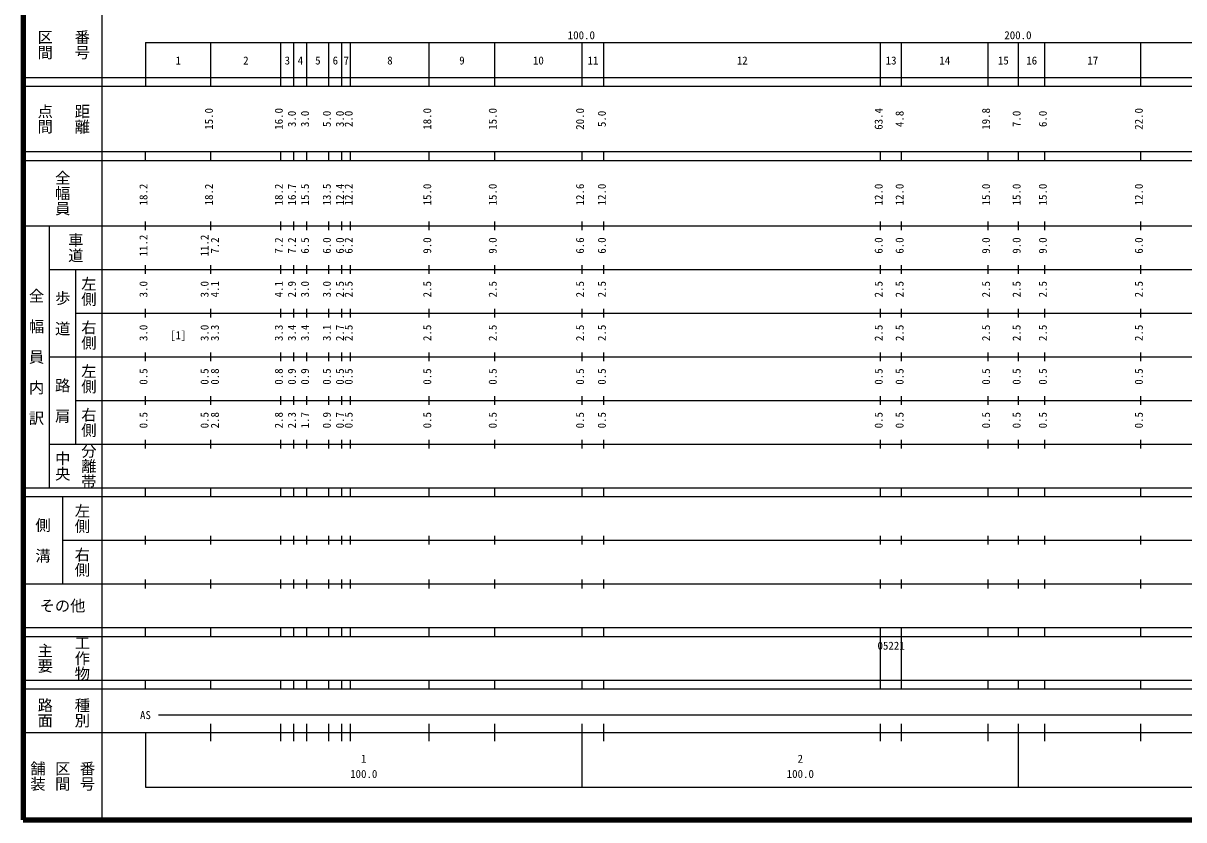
# Model space of a CAD drawing. Units: millimetres on the paper, enlarged 1000 times. Extents: x 40000 to 680000, y 20000 to 380000.
# Drawn here: x 40000 to 305837, y 20000 to 202409 of the extents above; entities that cross this region are included whole.
import ezdxf
from ezdxf.enums import TextEntityAlignment as Align

# ---------------------------------------------------------------- set-up
doc = ezdxf.new("R2010")
doc.units = ezdxf.units.MM
doc.header["$LTSCALE"] = 1000
doc.layers.add('M-TTL', color=2, linetype='Continuous', lineweight=140)
doc.layers.add('M-TTL-BAND', color=7, linetype='Continuous', lineweight=25)
doc.styles.add('@ＭＳ ゴシック', font='')
doc.styles.add('ＭＳ ゴシック', font='')
doc.styles.get('@ＭＳ ゴシック').set_extended_font_data('@MS Gothic')
doc.styles.get('ＭＳ ゴシック').set_extended_font_data('MS Gothic')

msp = doc.modelspace()

# ---------------------------------------------------------------- linework, layer by layer
at = {"layer": 'M-TTL'}
for p, q in [((40000, 380000), (40000, 20000)), ((40000, 20000), (680000, 20000))]:
    msp.add_line(p, q, dxfattribs=at)
at = {"layer": 'M-TTL-BAND'}
for p, q in [((58000, 370000), (58000, 20000)), ((68000, 198000), (579000, 198000)), ((68000, 198000), (68000, 188000)), ((83000, 188000), (83000, 198000)), ((99000, 188000), (99000, 198000)), ((102000, 188000), (102000, 198000)), ((105000, 188000), (105000, 198000)), ((110000, 188000), (110000, 198000)), ((113000, 188000), (113000, 198000)), ((115000, 188000), (115000, 198000)), ((133000, 188000), (133000, 198000)), ((148000, 188000), (148000, 198000)), ((168000, 188000), (168000, 198000)), ((173000, 188000), (173000, 198000)), ((236400, 188000), (236400, 198000)), ((241200, 188000), (241200, 198000)), ((261000, 188000), (261000, 198000)), ((268000, 188000), (268000, 198000)), ((274000, 188000), (274000, 198000)), ((296000, 188000), (296000, 198000)), ((40000, 190000), (579000, 190000)), ((40000, 188000), (579000, 188000)), ((40000, 173000), (579000, 173000)), ((68000, 171000), (68000, 173000)), ((83000, 171000), (83000, 173000)), ((99000, 171000), (99000, 173000)), ((102000, 171000), (102000, 173000)), ((105000, 171000), (105000, 173000)), ((110000, 171000), (110000, 173000)), ((113000, 171000), (113000, 173000)), ((115000, 171000), (115000, 173000)), ((133000, 171000), (133000, 173000)), ((148000, 171000), (148000, 173000)), ((168000, 171000), (168000, 173000)), ((173000, 171000), (173000, 173000)), ((236400, 171000), (236400, 173000)), ((241200, 171000), (241200, 173000)), ((261000, 171000), (261000, 173000)), ((268000, 171000), (268000, 173000)), ((274000, 171000), (274000, 173000)), ((296000, 171000), (296000, 173000)), ((40000, 171000), (579000, 171000)), ((68000, 155000), (68000, 157000)), ((83000, 155000), (83000, 157000)), ((99000, 155000), (99000, 157000)), ((102000, 155000), (102000, 157000)), ((105000, 155000), (105000, 157000)), ((110000, 155000), (110000, 157000)), ((113000, 155000), (113000, 157000)), ((115000, 155000), (115000, 157000)), ((133000, 155000), (133000, 157000)), ((148000, 155000), (148000, 157000)), ((168000, 155000), (168000, 157000)), ((173000, 155000), (173000, 157000)), ((236400, 155000), (236400, 157000)), ((241200, 155000), (241200, 157000)), ((261000, 155000), (261000, 157000)), ((268000, 155000), (268000, 157000)), ((274000, 155000), (274000, 157000)), ((296000, 155000), (296000, 157000)), ((40000, 156000), (579000, 156000)), ((46000, 96000), (46000, 156000)), ((68000, 145000), (68000, 147000)), ((83000, 145000), (83000, 147000)), ((99000, 145000), (99000, 147000)), ((102000, 145000), (102000, 147000)), ((105000, 145000), (105000, 147000)), ((110000, 145000), (110000, 147000)), ((113000, 145000), (113000, 147000)), ((115000, 145000), (115000, 147000)), ((133000, 145000), (133000, 147000)), ((148000, 145000), (148000, 147000)), ((168000, 145000), (168000, 147000)), ((173000, 145000), (173000, 147000)), ((236400, 145000), (236400, 147000)), ((241200, 145000), (241200, 147000)), ((261000, 145000), (261000, 147000)), ((268000, 145000), (268000, 147000)), ((274000, 145000), (274000, 147000)), ((296000, 145000), (296000, 147000)), ((46000, 146000), (579000, 146000)), ((52000, 146000), (52000, 106000)), ((52000, 136000), (579000, 136000)), ((68000, 135000), (68000, 137000)), ((83000, 135000), (83000, 137000)), ((99000, 135000), (99000, 137000)), ((102000, 135000), (102000, 137000)), ((105000, 135000), (105000, 137000)), ((110000, 135000), (110000, 137000)), ((113000, 135000), (113000, 137000)), ((115000, 135000), (115000, 137000)), ((133000, 135000), (133000, 137000)), ((148000, 135000), (148000, 137000)), ((168000, 135000), (168000, 137000)), ((173000, 135000), (173000, 137000)), ((236400, 135000), (236400, 137000)), ((241200, 135000), (241200, 137000)), ((261000, 135000), (261000, 137000)), ((268000, 135000), (268000, 137000)), ((274000, 135000), (274000, 137000)), ((296000, 135000), (296000, 137000)), ((46000, 126000), (579000, 126000)), ((68000, 125000), (68000, 127000)), ((83000, 125000), (83000, 127000)), ((99000, 125000), (99000, 127000)), ((102000, 125000), (102000, 127000)), ((105000, 125000), (105000, 127000)), ((110000, 125000), (110000, 127000)), ((113000, 125000), (113000, 127000)), ((115000, 125000), (115000, 127000)), ((133000, 125000), (133000, 127000)), ((148000, 125000), (148000, 127000)), ((168000, 125000), (168000, 127000)), ((173000, 125000), (173000, 127000)), ((236400, 125000), (236400, 127000)), ((241200, 125000), (241200, 127000)), ((261000, 125000), (261000, 127000)), ((268000, 125000), (268000, 127000)), ((274000, 125000), (274000, 127000)), ((296000, 125000), (296000, 127000)), ((68000, 115000), (68000, 117000)), ((83000, 115000), (83000, 117000)), ((99000, 115000), (99000, 117000)), ((102000, 115000), (102000, 117000)), ((105000, 115000), (105000, 117000)), ((110000, 115000), (110000, 117000)), ((113000, 115000), (113000, 117000)), ((115000, 115000), (115000, 117000)), ((133000, 115000), (133000, 117000)), ((148000, 115000), (148000, 117000)), ((168000, 115000), (168000, 117000)), ((173000, 115000), (173000, 117000)), ((236400, 115000), (236400, 117000)), ((241200, 115000), (241200, 117000)), ((261000, 115000), (261000, 117000)), ((268000, 115000), (268000, 117000)), ((274000, 115000), (274000, 117000)), ((296000, 115000), (296000, 117000)), ((52000, 116000), (579000, 116000)), ((68000, 105000), (68000, 107000)), ((83000, 105000), (83000, 107000)), ((99000, 105000), (99000, 107000)), ((102000, 105000), (102000, 107000)), ((105000, 105000), (105000, 107000)), ((110000, 105000), (110000, 107000)), ((113000, 105000), (113000, 107000)), ((115000, 105000), (115000, 107000)), ((133000, 105000), (133000, 107000)), ((148000, 105000), (148000, 107000)), ((168000, 105000), (168000, 107000)), ((173000, 105000), (173000, 107000)), ((236400, 105000), (236400, 107000)), ((241200, 105000), (241200, 107000)), ((261000, 105000), (261000, 107000)), ((268000, 105000), (268000, 107000)), ((274000, 105000), (274000, 107000)), ((296000, 105000), (296000, 107000)), ((46000, 106000), (579000, 106000)), ((40000, 96000), (579000, 96000)), ((68000, 94000), (68000, 96000)), ((83000, 94000), (83000, 96000)), ((99000, 94000), (99000, 96000)), ((102000, 94000), (102000, 96000)), ((105000, 94000), (105000, 96000)), ((110000, 94000), (110000, 96000)), ((113000, 94000), (113000, 96000)), ((115000, 94000), (115000, 96000)), ((133000, 94000), (133000, 96000)), ((148000, 94000), (148000, 96000)), ((168000, 94000), (168000, 96000)), ((173000, 94000), (173000, 96000)), ((236400, 94000), (236400, 96000)), ((241200, 94000), (241200, 96000)), ((261000, 94000), (261000, 96000)), ((268000, 94000), (268000, 96000)), ((274000, 94000), (274000, 96000)), ((296000, 94000), (296000, 96000)), ((40000, 94000), (579000, 94000)), ((49000, 94000), (49000, 74000)), ((49000, 84000), (579000, 84000)), ((68000, 83000), (68000, 85000)), ((83000, 83000), (83000, 85000)), ((99000, 83000), (99000, 85000)), ((102000, 83000), (102000, 85000)), ((105000, 83000), (105000, 85000)), ((110000, 83000), (110000, 85000)), ((113000, 83000), (113000, 85000)), ((115000, 83000), (115000, 85000)), ((133000, 83000), (133000, 85000)), ((148000, 83000), (148000, 85000)), ((168000, 83000), (168000, 85000)), ((173000, 83000), (173000, 85000)), ((236400, 83000), (236400, 85000)), ((241200, 83000), (241200, 85000)), ((261000, 83000), (261000, 85000)), ((268000, 83000), (268000, 85000)), ((274000, 83000), (274000, 85000)), ((296000, 83000), (296000, 85000)), ((68000, 73000), (68000, 75000)), ((83000, 73000), (83000, 75000)), ((99000, 73000), (99000, 75000)), ((102000, 73000), (102000, 75000)), ((105000, 73000), (105000, 75000)), ((110000, 73000), (110000, 75000)), ((113000, 73000), (113000, 75000)), ((115000, 73000), (115000, 75000)), ((133000, 73000), (133000, 75000)), ((148000, 73000), (148000, 75000)), ((168000, 73000), (168000, 75000)), ((173000, 73000), (173000, 75000)), ((236400, 73000), (236400, 75000)), ((241200, 73000), (241200, 75000)), ((261000, 73000), (261000, 75000)), ((268000, 73000), (268000, 75000)), ((274000, 73000), (274000, 75000)), ((296000, 73000), (296000, 75000)), ((40000, 74000), (579000, 74000)), ((40000, 64000), (579000, 64000)), ((68000, 62000), (68000, 64000)), ((83000, 62000), (83000, 64000)), ((99000, 62000), (99000, 64000)), ((102000, 62000), (102000, 64000)), ((105000, 62000), (105000, 64000)), ((110000, 62000), (110000, 64000)), ((113000, 62000), (113000, 64000)), ((115000, 62000), (115000, 64000)), ((133000, 62000), (133000, 64000)), ((148000, 62000), (148000, 64000)), ((168000, 62000), (168000, 64000)), ((173000, 62000), (173000, 64000)), ((236400, 62000), (236400, 64000)), ((241200, 62000), (241200, 64000)), ((261000, 62000), (261000, 64000)), ((268000, 62000), (268000, 64000)), ((274000, 62000), (274000, 64000)), ((296000, 62000), (296000, 64000)), ((40000, 62000), (579000, 62000)), ((236400, 52000), (236400, 62000)), ((241200, 52000), (241200, 62000)), ((40000, 52000), (579000, 52000)), ((68000, 50000), (68000, 52000)), ((83000, 50000), (83000, 52000)), ((99000, 50000), (99000, 52000)), ((102000, 50000), (102000, 52000)), ((105000, 50000), (105000, 52000)), ((110000, 50000), (110000, 52000)), ((113000, 50000), (113000, 52000)), ((115000, 50000), (115000, 52000)), ((133000, 50000), (133000, 52000)), ((148000, 50000), (148000, 52000)), ((168000, 50000), (168000, 52000)), ((173000, 50000), (173000, 52000)), ((236400, 50000), (236400, 52000)), ((241200, 50000), (241200, 52000)), ((261000, 50000), (261000, 52000)), ((268000, 50000), (268000, 52000)), ((274000, 50000), (274000, 52000)), ((296000, 50000), (296000, 52000)), ((40000, 50000), (579000, 50000)), ((71000, 44000), (503000, 44000)), ((40000, 40000), (579000, 40000)), ((68000, 40000), (68000, 27500)), ((83000, 38000), (83000, 42000)), ((99000, 38000), (99000, 42000)), ((102000, 38000), (102000, 42000)), ((105000, 38000), (105000, 42000)), ((110000, 38000), (110000, 42000)), ((113000, 38000), (113000, 42000)), ((115000, 38000), (115000, 42000)), ((133000, 38000), (133000, 42000)), ((148000, 38000), (148000, 42000)), ((168000, 27500), (168000, 42000)), ((173000, 38000), (173000, 42000)), ((236400, 38000), (236400, 42000)), ((241200, 38000), (241200, 42000)), ((261000, 38000), (261000, 42000)), ((268000, 27500), (268000, 42000)), ((274000, 38000), (274000, 42000)), ((296000, 38000), (296000, 42000)), ((68000, 27500), (579000, 27500))]:
    msp.add_line(p, q, dxfattribs=at)

# ---------------------------------------------------------------- texts
at = {"layer": 'M-TTL-BAND', "style": '@ＭＳ ゴシック'}
for s, p in [('区間', (45000, 197500)), ('番号', (53500, 197500)), ('点間', (45000, 180500)), ('距離', (53500, 180500)), ('全幅員', (49000, 163500)), ('車道', (52000, 151000)), ('左側', (55000, 141000)), ('全\u3000幅\u3000員\u3000内\u3000訳', (43000, 126000)), ('歩\u3000道', (49000, 136000)), ('右側', (55000, 131000)), ('左側', (55000, 121000)), ('路\u3000肩', (49000, 116000)), ('右側', (55000, 111000)), ('中央', (49000, 101000)), ('分離帯', (55000, 101000)), ('左側', (53500, 89000)), ('側\u3000溝', (44500, 84000)), ('右側', (53500, 79000)), ('工作物', (53500, 57000)), ('主要', (45000, 57000)), ('路面', (45000, 44500)), ('種別', (53500, 44500)), ('舗装', (43333, 30000)), ('区間', (49000, 30000)), ('番号', (54667, 30000))]:
    msp.add_text(s, height=2566, rotation=270, dxfattribs=at).set_placement(p, align=Align.MIDDLE_CENTER)
at = {"layer": 'M-TTL-BAND', "style": 'ＭＳ ゴシック'}
for s, p in [('100.0', (167844, 198195)), ('200.0', (267844, 198195)), ('1', (75500, 192405)), ('2', (91000, 192405)), ('3', (100500, 192405)), ('4', (103500, 192405)), ('5', (107500, 192405)), ('6', (111500, 192405)), ('7', (114000, 192405)), ('8', (124000, 192405)), ('9', (140500, 192405)), ('10', (158000, 192405)), ('11', (170500, 192405)), ('12', (204700, 192405)), ('13', (238800, 192405)), ('14', (251100, 192405)), ('15', (264500, 192405)), ('16', (271000, 192405)), ('17', (285000, 192405)), ('[1]', (75500, 129500)), ('AS', (68000, 42500)), ('1', (118000, 32523)), ('2', (218000, 32523)), ('100.0', (118000, 29033)), ('100.0', (218000, 29033))]:
    msp.add_text(s, height=1833, dxfattribs=at).set_placement(p, align=Align.BOTTOM_CENTER)
for s, p in [('15.0', (84000, 180500)), ('16.0', (100000, 180500)), ('3.0', (103000, 180500)), ('3.0', (106000, 180500)), ('5.0', (111000, 180500)), ('3.0', (114000, 180500)), ('2.0', (116000, 180500)), ('18.0', (134000, 180500)), ('15.0', (149000, 180500)), ('20.0', (169000, 180500)), ('5.0', (174000, 180500)), ('63.4', (237400, 180500)), ('4.8', (242200, 180500)), ('19.8', (262000, 180500)), ('7.0', (269000, 180500)), ('6.0', (275000, 180500)), ('22.0', (297000, 180500)), ('18.2', (69000, 163174)), ('18.2', (84000, 163174)), ('18.2', (100000, 163174)), ('16.7', (103000, 163174)), ('15.5', (106000, 163174)), ('13.5', (111000, 163174)), ('12.4', (114000, 163174)), ('12.2', (116000, 163174)), ('15.0', (134000, 163174)), ('15.0', (149000, 163174)), ('12.6', (169000, 163174)), ('12.0', (174000, 163174)), ('12.0', (237400, 163174)), ('12.0', (242200, 163174)), ('15.0', (262000, 163174)), ('15.0', (269000, 163174)), ('15.0', (275000, 163174)), ('12.0', (297000, 163174)), ('11.2', (69000, 151500)), ('11.2', (83000, 151500)), ('7.2', (85370, 151500)), ('7.2', (100000, 151500)), ('7.2', (103000, 151500)), ('6.5', (106000, 151500)), ('6.0', (111000, 151500)), ('6.0', (114000, 151500)), ('6.2', (116000, 151500)), ('9.0', (134000, 151500)), ('9.0', (149000, 151500)), ('6.6', (169000, 151500)), ('6.0', (174000, 151500)), ('6.0', (237400, 151500)), ('6.0', (242200, 151500)), ('9.0', (262000, 151500)), ('9.0', (269000, 151500)), ('9.0', (275000, 151500)), ('6.0', (297000, 151500)), ('3.0', (69000, 141500)), ('3.0', (83000, 141500)), ('4.1', (85370, 141500)), ('4.1', (100000, 141500)), ('2.9', (103000, 141500)), ('3.0', (106000, 141500)), ('3.0', (111000, 141500)), ('2.5', (114000, 141500)), ('2.5', (116000, 141500)), ('2.5', (134000, 141500)), ('2.5', (149000, 141500)), ('2.5', (169000, 141500)), ('2.5', (174000, 141500)), ('2.5', (237400, 141500)), ('2.5', (242200, 141500)), ('2.5', (262000, 141500)), ('2.5', (269000, 141500)), ('2.5', (275000, 141500)), ('2.5', (297000, 141500)), ('3.0', (69000, 131500)), ('3.0', (83000, 131500)), ('3.3', (85370, 131500)), ('3.3', (100000, 131500)), ('3.4', (103000, 131500)), ('3.4', (106000, 131500)), ('3.1', (111000, 131500)), ('2.7', (114000, 131500)), ('2.5', (116000, 131500)), ('2.5', (134000, 131500)), ('2.5', (149000, 131500)), ('2.5', (169000, 131500)), ('2.5', (174000, 131500)), ('2.5', (237400, 131500)), ('2.5', (242200, 131500)), ('2.5', (262000, 131500)), ('2.5', (269000, 131500)), ('2.5', (275000, 131500)), ('2.5', (297000, 131500)), ('0.5', (69000, 121500)), ('0.5', (83000, 121500)), ('0.8', (85370, 121500)), ('0.8', (100000, 121500)), ('0.9', (103000, 121500)), ('0.9', (106000, 121500)), ('0.5', (111000, 121500)), ('0.5', (114000, 121500)), ('0.5', (116000, 121500)), ('0.5', (134000, 121500)), ('0.5', (149000, 121500)), ('0.5', (169000, 121500)), ('0.5', (174000, 121500)), ('0.5', (237400, 121500)), ('0.5', (242200, 121500)), ('0.5', (262000, 121500)), ('0.5', (269000, 121500)), ('0.5', (275000, 121500)), ('0.5', (297000, 121500)), ('0.5', (69000, 111500)), ('0.5', (83000, 111500)), ('2.8', (85370, 111500)), ('2.8', (100000, 111500)), ('2.3', (103000, 111500)), ('1.7', (106000, 111500)), ('0.9', (111000, 111500)), ('0.7', (114000, 111500)), ('0.5', (116000, 111500)), ('0.5', (134000, 111500)), ('0.5', (149000, 111500)), ('0.5', (169000, 111500)), ('0.5', (174000, 111500)), ('0.5', (237400, 111500)), ('0.5', (242200, 111500)), ('0.5', (262000, 111500)), ('0.5', (269000, 111500)), ('0.5', (275000, 111500)), ('0.5', (297000, 111500))]:
    msp.add_text(s, height=1833, rotation=90, dxfattribs=at).set_placement(p, align=Align.BOTTOM_CENTER)
msp.add_text('その他', height=2566, dxfattribs=at).set_placement((49000, 69000), align=Align.MIDDLE_CENTER)
msp.add_text('05221', height=1833, dxfattribs=at).set_placement((235675, 58405), align=Align.BOTTOM_LEFT)

doc.saveas('drawing.dxf')
